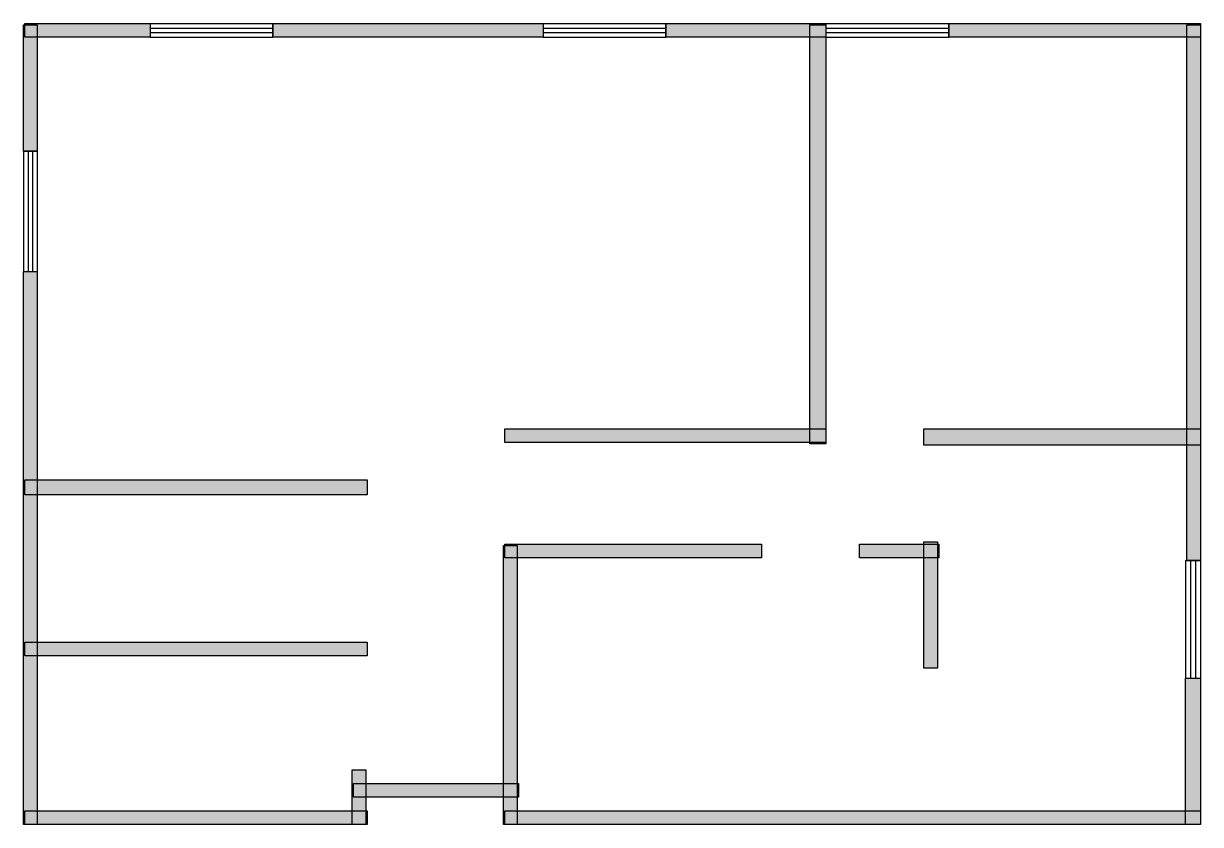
# Model space of a CAD drawing. Header units: millimetres. Extents: x 9 to 8360, y 0 to 5685.
import ezdxf

# ---------------------------------------------------------------- set-up
doc = ezdxf.new("R2010")
doc.units = ezdxf.units.MM
doc.layers.add('WALL', color=7, linetype='Continuous')
doc.layers.add('WINDOW', color=5, linetype='Continuous')

msp = doc.modelspace()

# ---------------------------------------------------------------- hatches: boundary and pattern name
at = {"layer": 'WALL'}
h = msp.add_hatch(color=256, dxfattribs=at)
h.dxf.hatch_style = 1
h.paths.add_polyline_path([(17.6, 5684.8), (906.4, 5684.8), (906.4, 5588), (17.6, 5588)])
h = msp.add_hatch(color=256, dxfattribs=at)
h.dxf.hatch_style = 1
h.paths.add_polyline_path([(1777.6, 5684.8), (3696, 5684.8), (3696, 5588), (1777.6, 5588)])
h = msp.add_hatch(color=256, dxfattribs=at)
h.dxf.hatch_style = 1
h.paths.add_polyline_path([(4567.2, 5684.8), (5702.4, 5684.8), (5702.4, 5588), (4567.2, 5588)])
h = msp.add_hatch(color=256, dxfattribs=at)
h.dxf.hatch_style = 1
h.paths.add_polyline_path([(6573.6, 5684.8), (8360, 5684.8), (8360, 5588), (6573.6, 5588)])
h = msp.add_hatch(color=256, dxfattribs=at)
h.dxf.hatch_style = 1
h.paths.add_polyline_path([(8.8, 5676), (105.6, 5676), (105.6, 4778.4), (8.8, 4778.4)])
h = msp.add_hatch(color=256, dxfattribs=at)
h.dxf.hatch_style = 1
h.paths.add_polyline_path([(5588, 5676), (5702.4, 5676), (5702.4, 2701.6), (5588, 2701.6)])
h = msp.add_hatch(color=256, dxfattribs=at)
h.dxf.hatch_style = 1
h.paths.add_polyline_path([(8263.2, 5676), (8360, 5676), (8360, 1874.4), (8263.2, 1874.4)])
h = msp.add_hatch(color=256, dxfattribs=at)
h.dxf.hatch_style = 1
h.paths.add_polyline_path([(8.8, 3924.8), (105.6, 3924.8), (105.6, 0), (8.8, 0)])
h = msp.add_hatch(color=256, dxfattribs=at)
h.dxf.hatch_style = 1
h.paths.add_polyline_path([(3423.2, 2807.2), (5702.4, 2807.2), (5702.4, 2710.4), (3423.2, 2710.4)])
h = msp.add_hatch(color=256, dxfattribs=at)
h.dxf.hatch_style = 1
h.paths.add_polyline_path([(6397.6, 2807.2), (8360, 2807.2), (8360, 2692.8), (6397.6, 2692.8)])
h = msp.add_hatch(color=256, dxfattribs=at)
h.dxf.hatch_style = 1
h.paths.add_polyline_path([(17.6, 2446.4), (2446.4, 2446.4), (2446.4, 2340.8), (17.6, 2340.8)])
h = msp.add_hatch(color=256, dxfattribs=at)
h.dxf.hatch_style = 1
h.paths.add_polyline_path([(6397.6, 2006.4), (6494.4, 2006.4), (6494.4, 1108.8), (6397.6, 1108.8)])
h = msp.add_hatch(color=256, dxfattribs=at)
h.dxf.hatch_style = 1
h.paths.add_polyline_path([(3414.4, 1980), (3511.2, 1980), (3511.2, 0), (3414.4, 0)])
h = msp.add_hatch(color=256, dxfattribs=at)
h.dxf.hatch_style = 1
h.paths.add_polyline_path([(3423.2, 1988.8), (5244.8, 1988.8), (5244.8, 1892), (3423.2, 1892)])
h = msp.add_hatch(color=256, dxfattribs=at)
h.dxf.hatch_style = 1
h.paths.add_polyline_path([(5940, 1988.8), (6503.2, 1988.8), (6503.2, 1892), (5940, 1892)])
h = msp.add_hatch(color=256, dxfattribs=at)
h.dxf.hatch_style = 1
h.paths.add_polyline_path([(17.6, 1293.6), (2446.4, 1293.6), (2446.4, 1196.8), (17.6, 1196.8)])
h = msp.add_hatch(color=256, dxfattribs=at)
h.dxf.hatch_style = 1
h.paths.add_polyline_path([(8254.4, 1038.4), (8360, 1038.4), (8360, 0), (8254.4, 0)])
h = msp.add_hatch(color=256, dxfattribs=at)
h.dxf.hatch_style = 1
h.paths.add_polyline_path([(2340.8, 387.2), (2437.6, 387.2), (2437.6, 0), (2340.8, 0)])
h = msp.add_hatch(color=256, dxfattribs=at)
h.dxf.hatch_style = 1
h.paths.add_polyline_path([(2349.6, 290.4), (3520, 290.4), (3520, 193.6), (2349.6, 193.6)])
h = msp.add_hatch(color=256, dxfattribs=at)
h.dxf.hatch_style = 1
h.paths.add_polyline_path([(17.6, 96.8), (2446.4, 96.8), (2446.4, 0), (17.6, 0)])
h = msp.add_hatch(color=256, dxfattribs=at)
h.dxf.hatch_style = 1
h.paths.add_polyline_path([(3423.2, 96.8), (8360, 96.8), (8360, 0), (3423.2, 0)])

# ---------------------------------------------------------------- linework, layer by layer
for points in [[(17.6, 5684.8), (906.4, 5684.8), (906.4, 5588), (17.6, 5588)], [(1777.6, 5684.8), (3696, 5684.8), (3696, 5588), (1777.6, 5588)], [(4567.2, 5684.8), (5702.4, 5684.8), (5702.4, 5588), (4567.2, 5588)], [(6573.6, 5684.8), (8360, 5684.8), (8360, 5588), (6573.6, 5588)], [(8.8, 5676), (105.6, 5676), (105.6, 4778.4), (8.8, 4778.4)], [(5588, 5676), (5702.4, 5676), (5702.4, 2701.6), (5588, 2701.6)], [(8263.2, 5676), (8360, 5676), (8360, 1874.4), (8263.2, 1874.4)], [(8.8, 3924.8), (105.6, 3924.8), (105.6, 0), (8.8, 0)], [(3423.2, 2807.2), (5702.4, 2807.2), (5702.4, 2710.4), (3423.2, 2710.4)], [(6397.6, 2807.2), (8360, 2807.2), (8360, 2692.8), (6397.6, 2692.8)], [(17.6, 2446.4), (2446.4, 2446.4), (2446.4, 2340.8), (17.6, 2340.8)], [(6397.6, 2006.4), (6494.4, 2006.4), (6494.4, 1108.8), (6397.6, 1108.8)], [(3414.4, 1980), (3511.2, 1980), (3511.2, 0), (3414.4, 0)], [(3423.2, 1988.8), (5244.8, 1988.8), (5244.8, 1892), (3423.2, 1892)], [(5940, 1988.8), (6503.2, 1988.8), (6503.2, 1892), (5940, 1892)], [(17.6, 1293.6), (2446.4, 1293.6), (2446.4, 1196.8), (17.6, 1196.8)], [(8254.4, 1038.4), (8360, 1038.4), (8360, 0), (8254.4, 0)], [(2340.8, 387.2), (2437.6, 387.2), (2437.6, 0), (2340.8, 0)], [(2349.6, 290.4), (3520, 290.4), (3520, 193.6), (2349.6, 193.6)], [(17.6, 96.8), (2446.4, 96.8), (2446.4, 0), (17.6, 0)], [(3423.2, 96.8), (8360, 96.8), (8360, 0), (3423.2, 0)]]:
    msp.add_lwpolyline(points, close=True, dxfattribs=at)
at = {"layer": 'WINDOW'}
for p, q in [((906.4, 5684.8), (1777.6, 5684.8)), ((906.4, 5684.8), (906.4, 5588)), ((1777.6, 5684.8), (1777.6, 5588)), ((3696, 5684.8), (4567.2, 5684.8)), ((3696, 5684.8), (3696, 5588)), ((4567.2, 5684.8), (4567.2, 5588)), ((5702.4, 5684.8), (6573.6, 5684.8)), ((5702.4, 5684.8), (5702.4, 5588)), ((6573.6, 5684.8), (6573.6, 5588)), ((906.4, 5652.5), (1777.6, 5652.5)), ((906.4, 5620.3), (1777.6, 5620.3)), ((3696, 5652.5), (4567.2, 5652.5)), ((3696, 5620.3), (4567.2, 5620.3)), ((5702.4, 5652.5), (6573.6, 5652.5)), ((5702.4, 5620.3), (6573.6, 5620.3)), ((906.4, 5588), (1777.6, 5588)), ((3696, 5588), (4567.2, 5588)), ((5702.4, 5588), (6573.6, 5588)), ((8.8, 4778.4), (8.8, 3924.8)), ((8.8, 4778.4), (105.6, 4778.4)), ((41.1, 4778.4), (41.1, 3924.8)), ((73.3, 4778.4), (73.3, 3924.8)), ((105.6, 4778.4), (105.6, 3924.8)), ((8.8, 3924.8), (105.6, 3924.8)), ((8254.4, 1874.4), (8254.4, 1038.4)), ((8254.4, 1874.4), (8360, 1874.4)), ((8289.6, 1874.4), (8289.6, 1038.4)), ((8324.8, 1874.4), (8324.8, 1038.4)), ((8360, 1874.4), (8360, 1038.4)), ((8254.4, 1038.4), (8360, 1038.4))]:
    msp.add_line(p, q, dxfattribs=at)

doc.saveas('drawing.dxf')
